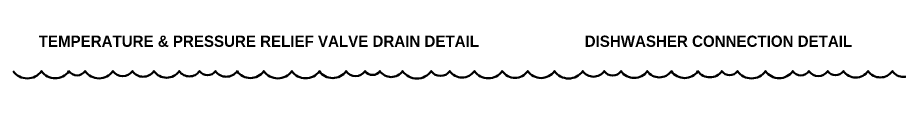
# Model space of a CAD drawing. Header units: inches. Extents: x 2025 to 34930, y -6955 to 4650.
# Drawn here: x 9068.7 to 9546.8, y -3317.2 to -3293.7 of the extents above; entities that cross this region are included whole.
import ezdxf

# ---------------------------------------------------------------- set-up
doc = ezdxf.new("R2010")
doc.units = ezdxf.units.IN
doc.header["$MEASUREMENT"] = 0
doc.layers.add('PDF-TEXT', color=7, linetype='Continuous', lineweight=35)
doc.layers.add('REV.01', color=1, linetype='Continuous', lineweight=50)
doc.styles.add('PDF Arial Bold', font='arialbd.ttf')

msp = doc.modelspace()

# ---------------------------------------------------------------- linework, layer by layer
at = {"layer": 'REV.01'}
msp.add_lwpolyline([(9066.27, -3313.16, 0.520567), (9081.57, -3313.16, 0.520567), (9096.51, -3313.16, 0.520567), (9105.28, -3313.16, 0.520567), (9120.36, -3313.16, 0.520567), (9130.9, -3313.16, 0.520567), (9142.57, -3313.16, 0.520567), (9156.32, -3313.16, 0.520567), (9167.34, -3313.16, 0.520567), (9175.98, -3313.16, 0.520567), (9187.68, -3313.16, 0.520567), (9202.14, -3313.16, 0.520567), (9217.37, -3313.16, 0.520567), (9232.29, -3313.16, 0.520567), (9246.75, -3313.16, 0.520567), (9257.09, -3313.16, 0.520567), (9265.14, -3313.16, 0.520567), (9277.41, -3313.16, 0.520567), (9292.92, -3313.16, 0.520567), (9303.01, -3313.16, 0.520567), (9316.37, -3313.16, 0.520567), (9331.41, -3313.16, 0.520567), (9345.31, -3313.16, 0.520567), (9359.72, -3313.16, 0.520567), (9375.11, -3313.16, 0.520567), (9386.75, -3313.16, 0.520567), (9395.9, -3313.16, 0.520567), (9410.11, -3313.16, 0.520567), (9423.15, -3313.16, 0.520567), (9437.57, -3313.16, 0.520567), (9450.51, -3313.16, 0.520567), (9458.99, -3313.16, 0.520567), (9474.26, -3313.16, 0.520567), (9488.95, -3313.16, 0.520567), (9497.76, -3313.16, 0.520567), (9507.93, -3313.16, 0.520567), (9516.45, -3313.16, 0.520567), (9529.85, -3313.16, 0.520567), (9543, -3313.16, 0.520567), (9555.22, -3313.16, 0.520567)], format="xyb", dxfattribs=at)

# ---------------------------------------------------------------- texts
at = {"layer": 'PDF-TEXT', "char_height": 6.1202, "width": 235.5612, "attachment_point": 5, "style": 'PDF Arial Bold'}
for s, insert in [('{\\fCentury Gothic|b1|i0|c0|p34;TEMPERATURE & PRESSURE RELIEF VALVE DRAIN DETAIL}', (9199.48, -3296.89)), ('{\\fCentury Gothic|b1|i0|c0|p34;DISHWASHER CONNECTION DETAIL}', (9448.69, -3296.89))]:
    msp.add_mtext(s, dxfattribs=dict(at, insert=insert))

doc.saveas('drawing.dxf')
